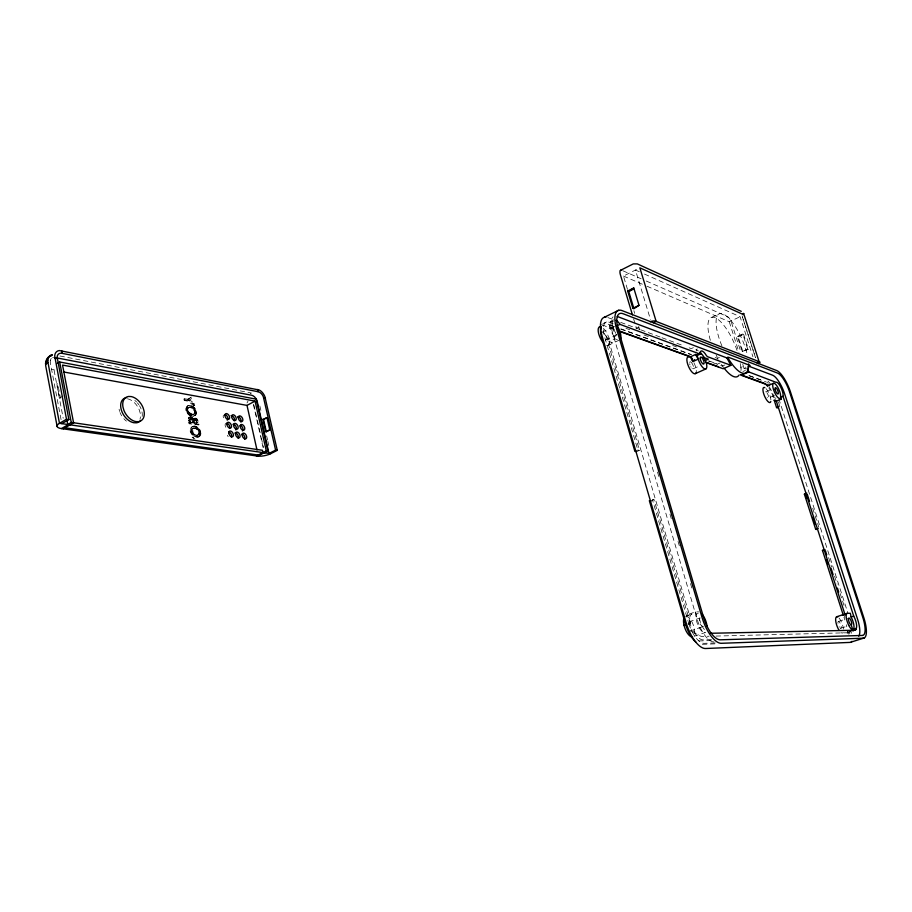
<?xml version="1.0" encoding="UTF-8"?>
<svg xmlns="http://www.w3.org/2000/svg" width="912" height="912" viewBox="0 0 912 912"><rect width="100%" height="100%" fill="white"/><g stroke="black" fill="none" stroke-linecap="round" stroke-linejoin="round"><path stroke-width="0.68" stroke-dasharray="4.56 3.42" d="M199.728 436.324C187.792 439.721 190.015 417.035 199.956 430.008C205.439 443.927 183.221 434.112 192.432 426.634M185.968 409.214C186.607 401.816 197.243 406.706 196.433 412.509C195.829 419.839 185.113 415.028 185.968 409.214L187.416 406.262L186.584 406.718M198.189 437.099C203.285 433.793 196.844 424.456 191.588 427.078M193.732 416.237C198.827 412.988 192.364 403.72 187.142 406.216L188.681 405.452M192.398 428.572C196.183 426.634 201.769 433.177 197.516 435.48C193.606 436.734 188.727 430.179 193.241 428.116C210.205 429.712 189.913 442.844 193.241 428.116M186.96 409.693C187.735 404.734 195.875 407.573 195.442 412.019C194.655 417.023 186.527 414.094 186.96 409.693L189.377 407.071M193.629 414.447C196.559 411.574 192.044 406.672 188.533 407.527M198.919 424.741L190.049 423.328C186.367 418.619 191.68 413.774 193.811 419.999L192.968 420.455C190.836 414.23 185.524 419.075 189.206 423.784L198.919 424.741L197.858 420.364L196.49 418.448L193.515 418.893L192.968 420.455M740.932 370.534L740.966 370.295A32.114 10.613 66.2 0 0 741.194 367.205L744.751 365.632M193.618 421.401L194.165 420.17L195.67 419.657L197.642 423.02L193.857 423.008L193.618 421.401L195.008 419.714M193.811 419.999L194.906 418.106M189.445 419.805C191.668 415.142 197.152 425.687 190.654 421.903L189.81 422.359L189.445 419.805L190.904 418.562M716.045 636.074L846.94 632.78L848.388 631.366M613.126 327.055L613.388 326.747A4.298 1.664 65 0 1 614.312 326.792M247.004 402.99L248.041 401.018M613.32 326.815L612.978 328.753A4.298 1.664 65 0 0 616.763 334.556M188.921 400.402L189.764 399.946L194.359 403.514L194.746 405.304L193.914 405.76L193.526 403.97L188.921 400.402L193.082 397.575M193.914 405.76L187.975 401.166L184.247 400.516L183.916 398.943L187.655 399.604L191.942 396.583L192.25 398.031M187.655 399.604L191.702 396.88M193.515 418.893L194.769 418.54L196.411 419.668L198.075 425.186M59.588 398.031L60.477 398.179L57.741 383.804L56.852 383.644L59.588 398.031L63.042 395.979M183.916 398.943L188.499 399.137M184.247 400.516L188.807 400.71L194.746 405.304M188.704 405.806L189.536 405.35M186.196 407.402L187.028 406.934M189.696 405.897L190.54 405.441M193.526 403.97L194.359 403.514M185.991 408.234L186.823 407.767M187.496 408.017L188.795 407.254M190.722 406.159L191.554 405.703M187.177 408.462L188.02 408.006M189.24 407.482L190.084 407.026M186.994 409.021L187.838 408.565M191.668 406.581L192.512 406.114M190.072 407.573L190.904 407.105M186.128 410.354L186.971 409.898L186.812 408.758M190.904 407.767L191.737 407.311M192.557 407.151L193.39 406.695M187.074 410.491L187.804 409.237M191.657 408.063L192.5 407.607M186.447 411.472L187.291 411.016L186.971 409.898M187.302 411.278L187.918 410.035M192.352 408.462L193.184 408.006M193.367 407.892L194.21 407.436M192.968 408.964L193.811 408.508M186.903 412.498L188.476 411.529L188.146 410.822M194.085 408.747L194.917 408.291M188.077 412.634L188.909 412.178L191.554 413.945L194.461 413.991M193.504 409.545L194.347 409.089M187.484 413.444L188.328 412.988L191.725 415.564L195.271 415.473M193.937 410.195L195.499 409.237M188.613 413.216L189.457 412.76M188.214 414.299L189.058 413.843M189.251 413.717L190.095 413.261M194.267 410.913L195.111 410.457M195.111 410.731L195.955 410.275M189.947 414.116L190.79 413.649M194.495 411.711L195.328 411.244M189.035 415.04L189.878 414.584M190.722 414.413L191.554 413.945M194.598 412.475L196.262 411.403M189.935 415.61L190.768 415.154M191.554 414.607L192.398 414.139M194.564 413.136L195.407 412.68M192.364 414.686L193.207 414.219M194.393 413.683L195.225 413.227M195.59 412.965L196.433 412.509M193.059 414.629L193.891 414.173M194.074 414.128L194.917 413.672M688.469 623.751L690.281 623.124A10.876 4.457 70.2 0 1 691.912 614.118L689.164 614.061L608.988 341.533L614.745 338.785L618.051 339.937M190.882 416.02L191.725 415.564M188.75 417.616L189.913 416.944M195.567 413.934L196.411 413.478M188.522 417.97L189.365 417.514M189.479 417.308L190.323 416.852M189.981 417.331L190.825 416.875M191.908 416.271L192.751 415.815M188.374 418.426L189.217 417.97M195.362 414.743L196.205 414.287M192.888 416.351L193.732 415.895M188.328 419.007L189.172 418.54M190.825 417.639L191.668 417.183M194.974 415.416L195.818 414.96M191.6 418.255L192.443 417.799M189.548 419.406L191.303 418.562M188.499 420.489L189.343 420.033M189.753 419.144L191.691 418.688M190.847 419.144L192.079 418.904M189.479 420.603L190.289 419.349M192.318 419.201L193.162 418.745M191.235 419.36L191.965 420.124L192.808 419.668M193.162 419.52L194.005 419.064M194.769 418.54L195.613 418.095M195.225 418.676L196.069 418.22M189.742 422.039L190.585 421.583L190.323 420.147M195.658 418.904L196.49 418.448M194.461 420.945L194.598 422.051L193.059 422.883L192.569 421.196L193.412 420.74M193.766 420.614L194.609 420.158M196.046 419.235L196.889 418.779M194.165 420.17L195.67 419.657M196.411 419.668L197.243 419.212M189.206 423.784L190.049 423.328M194.826 420.113L196.274 419.908M192.968 422.438L193.811 421.982M195.43 420.364L196.775 420.455M197.015 420.82L197.858 420.364M193.857 423.008L197.642 423.02M196.798 423.476L196.354 421.743L197.197 421.287M198.292 421.857L196.673 422.86M192.295 426.759L193.139 426.303M191.03 427.603L191.873 427.147M193.139 426.634L193.982 426.189M190.642 428.298L191.486 427.842M194.142 426.713L194.986 426.257M190.437 429.142L191.281 428.686M195.168 426.953L196.012 426.497M191.942 428.902L192.785 428.446M192.979 428.378L193.823 427.933M191.623 429.347L192.466 428.902M193.686 428.321L194.53 427.865M190.414 430.133L191.258 429.677M196.114 427.363L196.958 426.907M191.452 429.917L192.295 429.472M194.518 428.389L195.362 427.945M191.417 430.601L192.261 430.156M195.35 428.583L196.194 428.127M190.585 431.285L191.429 430.829M197.003 427.933L197.847 427.477M191.531 431.41L192.375 430.954M196.103 428.868L196.946 428.412M197.813 428.663L198.656 428.207M190.904 432.413L191.748 431.957M196.798 429.256L197.642 428.811M191.759 432.197L192.603 431.741M197.425 429.746L198.269 429.301M191.349 433.439L192.934 432.459M198.531 429.518L199.375 429.062M197.961 430.327L198.805 429.883M192.535 433.565L193.378 433.109M199.112 430.464L199.956 430.008M191.942 434.386L192.797 433.941M198.383 430.977L199.226 430.532M193.07 434.135L193.925 433.69M198.713 431.707L199.568 431.251M192.671 435.241L193.515 434.785M193.709 434.625L194.552 434.18M199.568 431.501L200.412 431.057M198.953 432.493L199.796 432.049M194.404 435.013L195.259 434.568M193.504 435.97L194.347 435.514M199.888 432.641L200.731 432.185M195.179 435.298L196.023 434.853M199.055 433.28L199.899 432.824M196.012 435.48L196.855 435.035M192.136 437.566L192.979 437.122L194.906 439.071M194.393 436.529L195.236 436.084M199.021 433.941L199.865 433.496M196.821 435.548L197.665 435.092M198.85 434.5L199.694 434.055M200.047 433.759L200.891 433.303M197.516 435.48L199.375 434.5M195.35 436.928L196.194 436.483M200.024 434.728L200.868 434.283M196.365 437.167L197.209 436.723M199.819 435.56L200.663 435.115M197.357 437.224L198.2 436.78M199.432 436.244L200.287 435.799M627.479 289.389L623.477 276.062L638.765 268.379M606.423 321.97L603.584 323.35A20.463 8.037 65.2 0 1 606.377 323.555L614.357 326.462M610.915 321.252L613.787 319.861M601.977 332.264L613.48 326.701M614.107 326.713L608.384 324.98A10.283 4.024 65 0 1 611.416 328.48L614.836 326.827M605.625 339.982L617.048 334.51M614.745 338.785L614.243 336.665L617.128 335.285A10.317 3.979 65.1 0 1 613.229 320.294M638.902 327.032L636.439 328.206L635.63 325.538M620.73 322.369L639.483 329.346L641.786 328.252M608.099 345.42L619.533 339.971M712.021 317.239L720.07 313.477M646.984 286.22L729.258 321.754L742.106 315.826M693.371 347.654L691.262 348.623L687.682 347.29M696.506 350.972L696.061 349.547L697.384 348.943M742.835 333.986L737.363 336.471L742.14 351.473L748.421 349.33L743.622 334.316L742.835 333.986L747.635 349.011L748.421 349.33L742.14 351.473L747.635 349.011M738.161 336.802L743.622 334.316L737.363 336.471L738.161 336.802L742.938 351.793M693.154 368.813L699.025 366.168M715.168 357.515L717.379 358.348L721.004 356.717M717.596 364.059L720.149 362.908M724.926 364.937L722.35 366.088L708.533 361.049M742.767 364.276L744.032 368.266L748.433 366.328M742.904 371.537L745.423 370.42M765.635 391.852L771.734 389.242M634.866 451.292L637.841 450.026L639.483 450.391L605.579 334.373A10.283 4.024 65 0 0 612.305 342.673L608.988 341.533M636.508 451.645L639.483 450.391M774.436 395.512L768.326 398.099A3.409 1.083 67 0 0 767.266 393.277A3.409 1.083 67 0 0 765.293 393.175M650.963 500.939L653.984 499.73L690.281 623.124M850.714 631.469L847.544 632.609L850.189 631.765M689.164 614.061L695.411 611.884L698.535 611.918A10.898 4.423 70.2 0 1 698.945 611.952M685.71 616.284L691.912 614.118M694.157 636.291L705.409 632.483A10.898 4.423 70.2 0 1 698.569 626.51A10.898 4.423 70.2 0 1 696.301 614.107L699.447 613.012M688.936 621.836L700.165 617.96M688.036 623.432L690.122 622.714M688.343 624.412L690.43 623.694L689.176 623.728M689.86 631.07L703.186 626.521M838.402 621.471L847.59 618.484M840.682 628.277L849.893 625.313M850.451 631.514L847.784 632.369L847.476 631.378L848.035 632.13L850.315 631.4M702.331 644.317L716.536 643.804M715.247 642.937L704.041 643.325A21.649 8.835 70.2 0 1 690.897 629.166M711.269 640.566L699.903 640.919A18.023 7.387 70.2 0 1 697.156 640.099M711.44 639.62L703.015 639.871A18.046 7.364 70.2 0 1 694.351 632.438L692.995 629.998A10.876 4.457 70.2 0 0 698.398 634.775L698.489 634.763A14.432 5.894 70.2 0 0 702.001 636.428L709.023 636.245M653.984 499.73L652.354 499.468L688.138 621.368M189.81 422.359L193.059 422.883M51.528 369.326L54.332 369.839M59.941 355.988L251.324 393.026A9.223 6.498 -75.7 0 0 249.683 394.212M690.886 631.355L694.351 632.438M613.947 329.038L605.317 326.188A10.26 4.047 65 0 0 602.159 325.527M611.416 328.48L614.095 329.449M620.753 329.129L691.205 354.745M749.516 375.961L766.468 382.128M620.992 328.879L691.399 354.517M708.818 360.856L716.342 363.603M748.866 375.448L763.219 380.669M613.081 323.6L609.216 322.187A20.486 8.014 65.2 0 0 603.983 334.351M625.94 328.32L629.804 329.745M644.054 334.966L649.253 336.881M672.691 345.488L676.601 346.925M607.848 317.57L613.001 319.485M640.805 329.836L660.664 337.223M661.987 337.725L682.894 345.511M744.032 368.266L746.301 369.109L745.469 366.464M623.477 276.062L645.673 285.661M623.021 270.841L641.113 278.764M646.277 281.033L727.651 316.692A5.597 1.801 65.9 0 1 731.561 322.757L740.829 351.895M639.346 271.765L635.47 270.043L650.461 319.519M644.51 274.079L740.122 316.738L752.924 356.74M696.061 349.547L698.33 350.892M188.476 411.529L188.909 412.178M188.328 412.988L187.291 411.016M191.965 420.124L192.569 421.196M195.943 420.899L196.354 421.743M695.411 611.884L696.301 614.107M773.342 397.552L772.852 396.139A8.185 2.599 67 0 0 768.77 387.896M742.664 317.627L742.311 316.612L755.455 357.55L742.664 317.627A5.62 1.767 66 0 0 742.163 316.282M778.814 398.761L848.103 613.708M778.426 401.896L780.045 406.889M812.706 508.303L818.805 527.227M828.575 557.585L831.573 566.888M834.571 576.202L837.148 584.17M840.146 593.495L844.045 605.614M843.965 617.276L844.82 619.955M847.784 631.378L848.035 632.13M729.258 321.754L738.971 352.317M633.886 310.696L634.684 313.363M638.685 326.678L639.483 329.346M633.623 318.858L635.231 324.205M657.495 472.063L659.102 477.5M669.967 514.22L671.585 519.669M678.026 541.42L679.634 546.869M690.509 583.589L692.117 589.027M619.658 388.124L604.724 337.246A20.486 8.014 65.2 0 1 604.2 335.308M620.057 389.458L637.841 450.026M141.953 411.893L142.044 412.201A13.897 9.177 56.8 0 1 141.793 418.152M259.863 405.965L261.402 412.783M266.657 435.959L267.581 440.051M267.889 441.419L268.812 445.501M253.912 405.008L260.992 436.426M261.299 437.794L263.465 447.359M253.308 404.164L263.329 448.601M184.76 398.476L185.09 400.049M192.979 437.122L193.412 439.139M54.082 370.238L63.19 418.243M61.081 419.611L50.365 363.01A7.444 4.993 52.9 0 1 53.523 357.493M686.098 616.238A10.853 4.492 70.2 0 1 693.223 624.766A10.853 4.492 70.2 0 1 693.542 636.257M688.389 622.383A4.514 1.87 70.2 0 1 691.022 626.339A4.514 1.87 70.2 0 1 690.965 630.591M713.982 641.911A23.541 9.462 70.1 0 1 697.201 619.465L612.545 332.8A22.276 8.584 65.2 0 1 613.092 316.852M614.243 336.665A10.306 3.99 65 0 1 609.615 325.162A10.306 3.99 65 0 1 613.286 321.662M767.437 397.803A3.409 1.083 67 0 1 767.163 397.518M838.003 623.341A3.602 1.174 70.1 0 1 839.108 621.756A3.602 1.174 70.1 0 1 841.138 626.134A3.602 1.174 70.1 0 1 840.214 628.094M839.393 627.137A3.602 1.174 70.1 0 1 839.12 626.669M766.057 388.626A8.174 2.611 67 0 1 770.902 399.855M691.307 362.429A3.796 1.345 66.2 0 1 693.53 367.171A3.796 1.345 66.2 0 1 692.06 368.425M691.068 367.205A3.796 1.345 66.2 0 1 690.749 366.681M689.996 364.914A3.796 1.345 66.2 0 1 689.7 363.774M689.677 362.44A3.796 1.345 66.2 0 1 690.977 362.144M775.77 397.803A8.197 2.588 67 0 1 775.781 398.715M843.053 632.575A8.641 2.816 70.1 0 1 841.081 632.62M839.086 618.097A8.641 2.816 70.1 0 1 843.475 629.12M844.307 616.398A8.664 2.793 70.1 0 1 844.968 617.264M703.448 626.327A4.549 1.847 70.2 0 1 700.12 623.534A4.549 1.847 70.2 0 1 699.869 618.085M603.436 328.366A10.249 4.058 65 0 1 609.284 339.743A10.249 4.058 65 0 1 606.594 345.397M602.912 332.299A4.275 1.687 65 0 1 605.887 336.642A4.275 1.687 65 0 1 605.34 340.028M704.406 629.531A10.921 4.412 70.2 0 1 699.151 615.554M601.567 324.968A20.463 8.037 65.2 0 1 602.456 323.931M717.995 359.419A31.783 10.545 66.2 0 1 717.379 358.348M693.975 362.851A9.109 3.226 66.2 0 1 696.255 371.868M767.87 381.079A16.45 5.21 67 0 1 770.321 383.849M849.973 631.423A14.455 4.663 70.1 0 1 849.551 633.965M769.147 386.688A16.439 5.233 67 0 1 774.391 397.917M851.238 631.366A17.339 5.597 70.1 0 1 851.272 633.338M690.452 628.117A21.649 8.835 70.2 0 1 688.537 622.725M846.302 624.754A14.432 4.685 70.1 0 1 846.792 626.818M847.351 632.255A14.432 4.685 70.1 0 1 847.214 633.669M848.616 632.21A17.328 5.62 70.1 0 1 848.65 634.171M767.311 382.561A13.714 4.343 67 0 1 768.235 383.268M721.894 345.865A32.444 10.568 66.2 0 1 722.635 313.774A32.444 10.568 66.2 0 1 747.304 354.768M723.638 367.479A32.33 10.705 66.2 0 1 721.472 364.401M717.334 357.367A32.33 10.705 66.2 0 1 716.228 355.201M710.38 340.347A32.33 10.705 66.2 0 1 714.985 317.65A32.33 10.705 66.2 0 1 737.215 350.926M740.248 363.546A32.33 10.705 66.2 0 1 740.487 370.124M50.24 360.799A10.807 7.262 -85.9 0 1 51.266 358.359M223.52 417.81A3.169 1.972 59.9 0 1 223.497 415.12M225.811 427.272A3.181 1.972 60.2 0 1 225.766 423.43M228.217 436.666A3.181 1.984 60.4 0 1 227.35 435.275M126.415 421.116A13.874 9.188 56.7 0 1 123.85 418.711M121.672 415.792A13.874 9.188 56.7 0 1 120.042 412.543M119.654 411.437A13.874 9.188 56.7 0 1 119.096 409.214M127.475 398.772A13.874 9.188 56.7 0 1 139.285 409.944L140.231 413.216A13.874 9.188 56.7 0 1 139.992 419.167M134.839 400.448A13.897 9.177 56.8 0 1 136.561 401.987M137.37 402.842A13.897 9.177 56.8 0 1 138.841 404.734M139.502 405.737A13.897 9.177 56.8 0 1 141.086 408.929"/><path stroke-width="1.37" d="M617.299 316.487L726.875 357.914L728.392 357.23L750.097 365.473C747.452 366.043 747.965 370.112 748.775 371.925L775.873 382.265A8.219 2.554 67 0 1 780.74 387.155A8.219 2.554 67 0 1 783.043 396.31L853.712 616.136A8.687 2.759 70 0 1 856.197 628.379L854.875 630.238L711.406 633.259A14.489 5.825 70.1 0 1 710.323 633.076M270.67 453.686L59.474 423.305L66.496 419.235L54.697 355.954A10.477 6.988 53.1 0 1 59.303 350.55L259.35 390.051A8.755 5.221 60.3 0 1 264.845 396.469L277.294 450.357L270.67 453.686A9.416 2.941 -11.9 0 1 257.663 456.091L61.389 428.594A11.366 3.899 -8.6 0 1 59.474 423.305L47.96 362.395C47.219 359.203 48.815 355.178 52.429 354.814A10.864 7.798 78 0 0 50.798 356.261M694.636 359.579L692.903 361.562L690.293 356.888L619.442 331.364M851.249 630.272L853.062 629.69L853.301 630.443L852.754 629.69A8.675 2.77 70.1 0 1 847.168 621.494A8.675 2.77 70.1 0 1 847.453 613.274L850.372 613.297L851.09 616.991A8.675 2.77 70.1 0 1 853.552 629.223L853.073 630.682L851.204 624.891A3.614 1.151 70.1 0 1 848.491 619.772A3.614 1.151 70.1 0 1 850.6 619.75A3.614 1.151 70.1 0 1 851.204 624.891M634.957 308.074L639.016 305.338L633.772 287.987L628.744 291.464L627.673 291.008L632.871 308.324L633.943 308.758L628.744 291.464L633.623 289.047M758.488 363.706L759.217 363.25A4.298 1.208 -18.3 0 0 759.65 361.859L655.386 321.104A4.936 1.63 -17.8 0 0 651.362 321.343L650.131 321.742M57.399 363.409L59.69 362.007L256.261 399.16L268.014 451.155L264.697 452.831M61.845 423.647L68.867 419.588L57.137 357.082A7.467 4.982 53.1 0 1 61.879 353.309L258.244 391.75A6.236 3.716 60.3 0 1 263.317 396.743L275.606 450.106L277.294 450.357M268.014 451.155L266.293 450.904L255.052 401.109L62.54 365.074L73.598 422.826L71.261 422.484L67.762 424.502L66.975 420.386M61.389 428.594L68.343 424.582M63.156 428.834L73.598 422.826M63.84 372.016L247.004 405.395L255.052 401.109M264.697 418.882L267.011 417.673L269.792 429.94L266.315 431.729L265.677 431.627L262.907 419.372L267.011 417.673M620.422 270.374L633.281 263.91L637.317 263.899L741.262 311.345M256.363 455.92L266.293 450.904M257.663 456.091L264.263 452.762M275.606 450.106L268.972 453.446L257.264 401.702A6.213 3.739 60.2 0 0 251.712 395.261L56.396 357.823M627.673 291.008L633.772 287.987M604.36 317.273L618.644 310.285M632.871 308.324L639.016 305.338M726.875 357.914L730.911 365.324L707.404 356.649L706.287 355.395A9.166 3.169 66.2 0 0 700.108 354.13L619.978 324.353L617.116 325.732A10.306 3.99 65 0 1 620.525 338.945M653.357 322.734L656.15 321.4L639.859 267.832L744.089 314.902L759.08 361.631L756.561 362.748M700.108 354.13L697.452 355.338L695.594 354.472L690.293 356.888L691.604 357.379M699.812 353.218L700.61 352.853L702.901 355.418L706.162 362.338A9.154 3.181 66.2 0 1 704.725 368.938A9.154 3.181 66.2 0 1 698.318 359.51L696.916 354.962M700.621 353.936L701.408 353.582M702.97 357.139L703.756 356.774M703.448 358.439L704.759 357.846L708.339 359.146L705.193 360.571M695.332 373.646L705.899 368.927M730.911 365.324L723.193 368.756L705.774 362.474M748.775 371.925L741.205 375.242L768.668 385.354A8.197 2.588 67 0 1 769.135 385.331M768.531 385.411L773.422 383.314M775.474 400.026A8.197 2.588 67 0 1 774.242 400.459L776.34 401.177L781.242 399.114L780.592 397.347L783.043 396.31M774.151 400.06L776.557 407.573L778.996 406.547M265.677 431.627L269.792 429.94M816.707 529.496L815.704 529.348L804.395 494.19L806.903 493.232M815.704 529.348L818.235 528.424M853.142 630.602L855.946 629.599L852.595 630.671M843.098 614.608L822.464 550.392L825.018 549.491M686.109 624.56L684.034 625.279L686.212 624.937M836.737 616.729L847.214 613.297M851.09 616.991L853.712 616.136M853.552 629.223L856.197 628.379M852.036 629.918L856.3 628.824M851.09 642.105L864.359 637.921M822.464 550.392L823.456 550.506M65.003 427.774L258.13 455.031M72.413 422.575L262.451 450.277L262.975 452.58M66.496 419.235L68.867 419.588M650.963 500.939L649.333 500.688L685.414 623.808A21.626 8.869 70.2 0 0 696.016 642.253M262.907 419.372L263.545 419.486L266.315 431.729M54.857 358.131L57.239 358.587M263.75 398.077L265.46 398.407M804.395 494.19L805.41 494.395L806.721 498.442M636.508 451.645L634.866 451.292L601.852 338.626A20.463 8.037 65.2 0 1 600.552 328.297M776.557 407.573L777.605 407.915M781.242 399.114L779.144 398.384A8.208 2.565 67 0 1 772.977 387.623A8.208 2.565 67 0 1 776.397 385.16A8.208 2.565 67 0 1 780.592 397.347M620.616 331.444L689.894 356.432M707.199 362.68L718.542 366.772M740.487 374.684L764.028 383.177A13.691 4.366 67 0 1 767.767 386.494M748.615 366.122L772.601 375.197A17.875 5.575 67 0 1 784.662 393.973L857.576 619.237A18.844 5.985 70 0 1 858.751 636.188M695.594 354.472L698.204 359.157L692.903 361.562L691.934 358.416M807.348 494.589L809.525 501.349M825.451 550.825L826.728 554.815M831.014 568.13L833.158 574.799M837.455 588.115L838.732 592.105M776.34 401.177L845.139 615.007L842.471 615.019A8.664 2.793 70.1 0 1 843.03 615.258M812.797 517.343L814.963 524.092M826.466 559.854L827.754 563.867M632.426 314.845L620.388 274.74A6.487 2.383 64.5 0 1 621.733 270.271M257.492 389.447L258.005 391.704M247.004 405.395L257.002 450.026M692.322 359.168L692.607 360.514M61.754 350.755L62.255 353.377M59.69 362.007L71.261 422.484M57.148 426.531L45.748 366.054A11.275 4.72 -4.7 0 1 47.948 362.395M692.151 636.884A10.853 4.492 70.2 0 1 685.129 628.79A10.853 4.492 70.2 0 1 684.41 617.15M616.147 320.272A10.317 3.979 65.1 0 1 619.978 324.353M770.811 401.519A8.174 2.611 67 0 1 764.575 396.15A8.174 2.611 67 0 1 764.815 387.611M697.452 355.338A9.154 3.181 66.2 0 1 697.452 354.312M699.903 352.397A9.154 3.181 66.2 0 1 700.61 352.853M606.001 317.137A25.604 10.009 65.2 0 0 602.194 336.38L686.155 622.736A27.064 11.047 70.2 0 0 705.569 648.512L850.03 642.401A21.671 7 70.1 0 0 851.956 641.307M701.659 613.708A10.898 4.423 70.2 0 1 707.028 626.088M696.073 372.677A9.109 3.226 66.2 0 1 688.697 366.818A9.109 3.226 66.2 0 1 689.039 357.037M839.097 630.329A8.641 2.816 70.1 0 1 835.688 620.616A8.641 2.816 70.1 0 1 837.809 616.968M602.855 342.262A10.249 4.058 65 0 1 598.272 331.706A10.249 4.058 65 0 1 600.734 326.701M601.008 328.947A10.26 4.047 65 0 1 601.282 326.781M748.592 363.922A32.444 10.568 66.2 0 1 727.582 357.322M739.13 374.992A32.33 10.705 66.2 0 1 724.356 368.437M240.118 425.414A3.135 1.938 60.6 0 1 242.706 427.876A3.135 1.938 60.6 0 1 242.398 430.943M231.032 415.678A3.158 1.949 60.1 0 1 233.825 417.445A3.158 1.949 60.1 0 1 234.236 420.854M232.948 424.331A3.158 1.961 60.4 0 1 235.934 426.44A3.158 1.961 60.4 0 1 235.798 429.894M224.899 414.538A3.169 1.972 59.9 0 1 227.533 417.046A3.169 1.972 59.9 0 1 227.202 420.124M234.863 433.006A3.158 1.961 60.7 0 1 237.644 434.739A3.158 1.961 60.7 0 1 238.066 438.182M49.043 356.774A11.069 8.014 55.8 0 1 50.605 355.349M46.58 361.893A11.263 7.706 36.3 0 1 49.168 356.489M45.919 363.022A11.32 6.965 19.6 0 1 48.211 358.142M237.656 416.818A3.135 1.927 60.3 0 1 240.415 418.574A3.135 1.927 60.3 0 1 240.836 421.96M226.803 423.225A3.181 1.972 60.2 0 1 229.265 425.357A3.181 1.972 60.2 0 1 229.471 428.435M45.634 364.447A11.286 5.814 5 0 1 47.8 360.217M228.718 431.946A3.181 1.984 60.4 0 1 231.181 434.055A3.181 1.984 60.4 0 1 231.397 437.156M242.022 434.032A3.135 1.938 60.9 0 1 244.45 436.118A3.135 1.938 60.9 0 1 244.667 439.185M140.608 420.432A13.897 9.177 56.8 0 1 136.504 422.815L133.847 422.746A13.897 9.177 56.8 0 1 121.296 409.864A13.897 9.177 56.8 0 1 126.608 397.621M863.322 638.206L721.335 643.291A27.246 10.841 70.1 0 1 701.978 617.276L616.694 329.403A25.764 9.827 65.2 0 1 622.098 310.616L776.693 370.546A20.668 6.373 67 0 1 790.59 392.274L863.778 617.538A21.785 6.851 70 0 1 863.322 638.206M862.421 635.447L720.298 639.802A23.609 9.394 70.1 0 1 703.551 617.276L618.359 330.007A22.333 8.516 65.2 0 1 623.021 313.705L777.514 373.065A17.909 5.529 67 0 1 789.564 391.898L862.832 617.538A18.878 5.928 70 0 1 862.421 635.447M138.544 421.675L135.899 421.606A13.908 9.177 56.8 0 1 123.907 410.366L122.949 407.026A13.908 9.177 56.8 0 1 128.649 396.458L131.305 396.583A13.908 9.177 56.8 0 1 143.116 407.789L144.073 411.073A13.908 9.177 56.8 0 1 138.544 421.675M743.839 313.751L743.269 313.454L743.839 313.751M775.12 389.321A3.42 1.072 67 0 0 777.936 394.018A3.42 1.072 67 0 0 777.07 389.185A3.42 1.072 67 0 0 775.12 389.321M700.245 358.826A3.819 1.322 66.2 0 0 703.494 364.116A3.819 1.322 66.2 0 0 702.719 358.804A3.819 1.322 66.2 0 0 700.245 358.826M240.209 426.28A3.146 1.938 60.6 0 0 243.686 430.236A3.146 1.938 60.6 0 0 243.595 425.585A3.146 1.938 60.6 0 0 240.209 426.28M231.659 416.533A3.158 1.949 60.1 0 0 235.159 420.512A3.158 1.949 60.1 0 0 235.079 415.861A3.158 1.949 60.1 0 0 231.659 416.533M226.86 424.103A3.181 1.972 60.2 0 0 230.394 428.104A3.181 1.972 60.2 0 0 230.326 423.396A3.181 1.972 60.2 0 0 226.86 424.103M233.575 425.197A3.158 1.949 60.4 0 0 237.074 429.176A3.158 1.949 60.4 0 0 236.995 424.502A3.158 1.949 60.4 0 0 233.575 425.197M235.501 433.895A3.158 1.961 60.7 0 0 239.001 437.863A3.158 1.961 60.7 0 0 238.91 433.166A3.158 1.961 60.7 0 0 235.501 433.895M224.945 415.382A3.181 1.972 59.9 0 0 228.479 419.395A3.181 1.972 59.9 0 0 228.41 414.709A3.181 1.972 59.9 0 0 224.945 415.382M242.136 434.933A3.146 1.938 60.9 0 0 245.613 438.877A3.146 1.938 60.9 0 0 245.51 434.203A3.146 1.938 60.9 0 0 242.136 434.933M238.294 417.662A3.135 1.927 60.3 0 0 241.771 421.618A3.135 1.927 60.3 0 0 241.68 416.989A3.135 1.927 60.3 0 0 238.294 417.662M228.787 432.847A3.181 1.984 60.5 0 0 232.321 436.837A3.181 1.984 60.5 0 0 232.241 432.117A3.181 1.984 60.5 0 0 228.787 432.847"/></g></svg>
